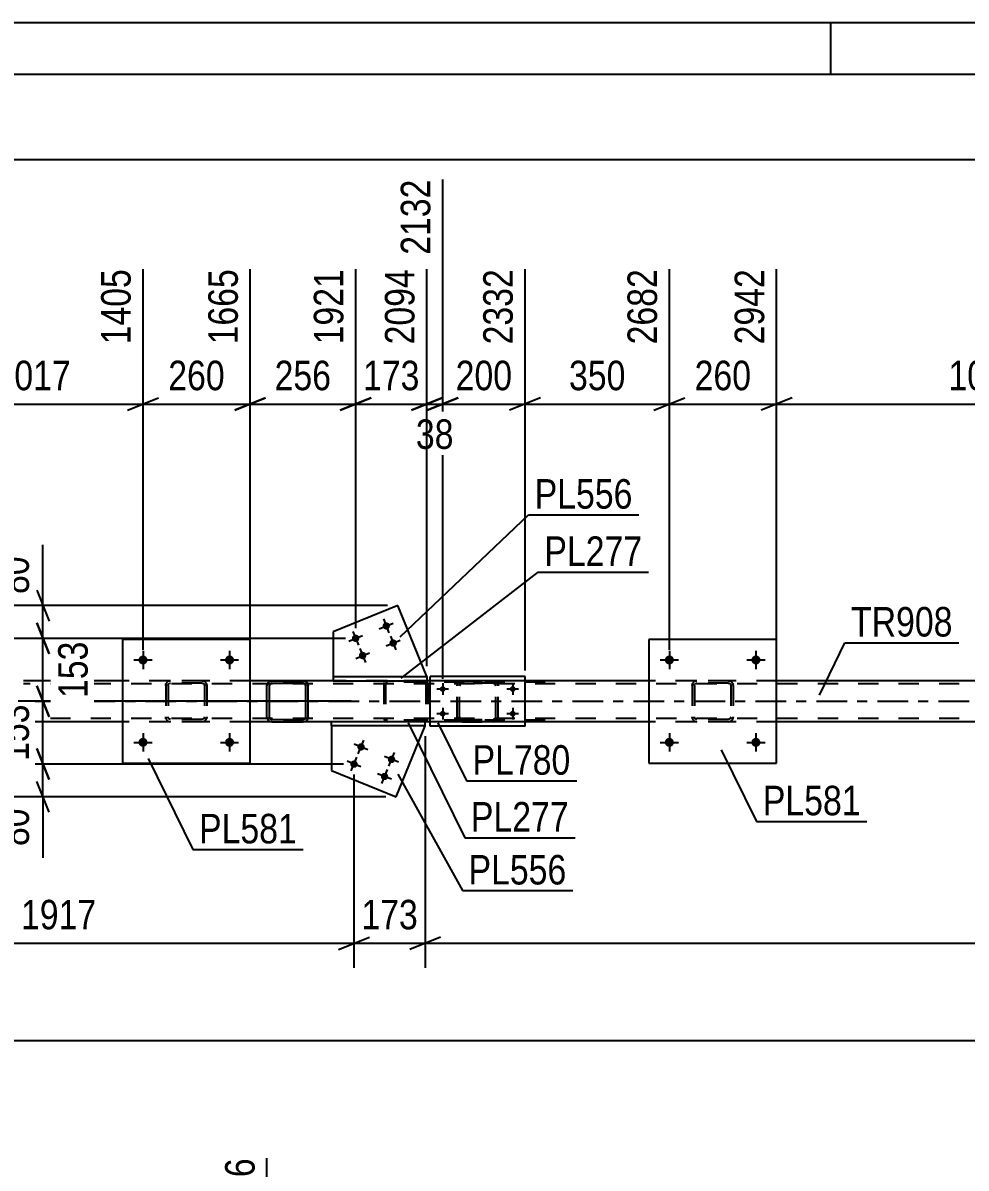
# Model space of a CAD drawing. Header units: millimetres. Extents: x -97 to 744, y -428 to 166.
# Drawn here: x 35.6 to 127.1, y 54.5 to 165.7 of the extents above; entities that cross this region are included whole.
import ezdxf

# ---------------------------------------------------------------- set-up
doc = ezdxf.new("R2010")
doc.units = ezdxf.units.MM
doc.linetypes.add('DXK_LINE_DOT2', pattern=[3.9198, 1.9599, -1.9599])
doc.linetypes.add('DXK_LINE_DOT3', pattern=[5.9187, 2.979, -0.9799, 0.9799, -0.9799])
doc.styles.add('Arial Narrow', font='ARIALN.TTF', dxfattribs={"height": 0.2})

# ---------------------------------------------------------------- blocks, each defined once
blk = doc.blocks.new('Unknown-814185529-1133')
at = {"color": 5, "linetype": 'Continuous'}
for p, q in [((744.03, 165.67), (-96.97, 165.67)), ((114.03, 160.67), (114.03, 165.67)), ((739.03, 160.67), (-91.97, 160.67))]:
    blk.add_line(p, q, dxfattribs=at)
blk = doc.blocks.new('Part-814185529-2708 - 2686')
at = {"color": 2, "linetype": 'Continuous'}
for p, q in [((108.75, 105.79), (96.35, 105.79)), ((96.35, 105.79), (96.35, 93.79)), ((108.75, 93.79), (108.75, 105.79)), ((96.35, 93.79), (108.75, 93.79))]:
    blk.add_line(p, q, dxfattribs=at)
blk = doc.blocks.new('Part-814185529-2709 - 2686')
at = {"color": 7, "linetype": 'DXK_LINE_DOT2'}
for p, q in [((49.47, 101.31), (49.5, 101.5)), ((49.5, 101.5), (49.47, 101.31)), ((49.47, 101.31), (49.47, 98.27)), ((49.71, 101.31), (49.72, 101.41)), ((49.71, 101.31), (49.71, 98.27)), ((49.72, 101.41), (49.78, 101.48)), ((49.76, 101.76), (49.95, 101.79)), ((49.95, 101.79), (49.76, 101.76)), ((49.78, 101.48), (49.85, 101.54)), ((49.85, 101.54), (49.95, 101.55)), ((52.99, 101.79), (49.95, 101.79)), ((52.99, 101.55), (49.95, 101.55)), ((52.99, 101.79), (53.17, 101.76)), ((53.17, 101.76), (52.99, 101.79)), ((52.99, 101.55), (53.08, 101.54)), ((53.08, 101.54), (53.16, 101.48)), ((53.16, 101.48), (53.21, 101.41)), ((53.21, 101.41), (53.23, 101.31)), ((53.23, 101.31), (53.23, 98.27)), ((53.43, 101.5), (53.47, 101.31)), ((53.47, 101.31), (53.43, 101.5)), ((53.47, 101.31), (53.47, 98.27)), ((49.5, 98.09), (49.47, 98.27)), ((49.47, 98.27), (49.5, 98.09)), ((49.72, 98.18), (49.71, 98.27)), ((49.78, 98.1), (49.72, 98.18)), ((49.85, 98.05), (49.78, 98.1)), ((49.95, 98.03), (49.85, 98.05)), ((52.99, 98.03), (49.95, 98.03)), ((53.08, 98.05), (52.99, 98.03)), ((53.16, 98.1), (53.08, 98.05)), ((53.21, 98.18), (53.16, 98.1)), ((53.23, 98.27), (53.21, 98.18)), ((53.47, 98.27), (53.43, 98.09)), ((53.43, 98.09), (53.47, 98.27)), ((49.95, 97.79), (49.76, 97.83)), ((49.76, 97.83), (49.95, 97.79)), ((52.99, 97.79), (49.95, 97.79)), ((53.17, 97.83), (52.99, 97.79)), ((52.99, 97.79), (53.17, 97.83))]:
    blk.add_line(p, q, dxfattribs=at)
at = {"color": 7, "linetype": 'DXK_LINE_DOT3'}
blk.add_line((51.47, 99.79), (51.47, 99.79), dxfattribs=at)
at = {"color": 7, "linetype": 'DXK_LINE_DOT2'}
for centre, start, end in [((49.95, 101.31), 112.5, 157.5), ((49.95, 101.31), 112.5, 157.5), ((52.99, 101.31), 22.5, 67.5), ((52.99, 101.31), 22.5, 67.5), ((49.95, 98.27), 202.5, 247.5), ((49.95, 98.27), 202.5, 247.5), ((52.99, 98.27), 292.5, 337.5), ((52.99, 98.27), 292.5, 337.5)]:
    blk.add_arc(centre, 0.48, start, end, dxfattribs=at)
blk = doc.blocks.new('Part-814185529-2714 - 2686')
at = {"color": 2, "linetype": 'Continuous'}
for p, q in [((57.67, 105.79), (45.27, 105.79)), ((45.27, 105.79), (45.27, 93.79)), ((57.67, 93.79), (57.67, 105.79)), ((45.27, 93.79), (57.67, 93.79))]:
    blk.add_line(p, q, dxfattribs=at)
blk = doc.blocks.new('Bolt-814185529-2780 - 2686')
at = {"linetype": 'Continuous'}
for points in [[(98.79, 103.8, -1), (97.91, 103.8, -1)], [(107.19, 103.8, -1), (106.31, 103.8, -1)]]:
    blk.add_hatch(color=1, dxfattribs=at).paths.add_polyline_path(points)
at = {"color": 1, "linetype": 'Continuous'}
for p, q in [((98.35, 104.68), (98.35, 102.92)), ((106.75, 104.68), (106.75, 102.92)), ((97.47, 103.8), (99.23, 103.8)), ((105.87, 103.8), (107.63, 103.8))]:
    blk.add_line(p, q, dxfattribs=at)
blk = doc.blocks.new('Bolt-814185529-2781 - 2686')
at = {"linetype": 'Continuous'}
for points in [[(47.71, 95.8, -1), (46.83, 95.8, -1)], [(56.11, 95.8, -1), (55.23, 95.8, -1)]]:
    blk.add_hatch(color=1, dxfattribs=at).paths.add_polyline_path(points)
at = {"color": 1, "linetype": 'Continuous'}
for p, q in [((46.39, 95.8), (48.15, 95.8)), ((47.27, 96.68), (47.27, 94.92)), ((54.79, 95.8), (56.55, 95.8)), ((55.67, 96.68), (55.67, 94.92))]:
    blk.add_line(p, q, dxfattribs=at)
blk = doc.blocks.new('Bolt-814185529-2782 - 2686')
at = {"linetype": 'Continuous'}
for points in [[(47.71, 103.8, -1), (46.83, 103.8, -1)], [(56.11, 103.8, -1), (55.23, 103.8, -1)]]:
    blk.add_hatch(color=1, dxfattribs=at).paths.add_polyline_path(points)
at = {"color": 1, "linetype": 'Continuous'}
for p, q in [((47.27, 104.68), (47.27, 102.92)), ((55.67, 104.68), (55.67, 102.92)), ((46.39, 103.8), (48.15, 103.8)), ((54.79, 103.8), (56.55, 103.8))]:
    blk.add_line(p, q, dxfattribs=at)
blk = doc.blocks.new('Part-814185529-2735 - 2686')
at = {"color": 7, "linetype": 'DXK_LINE_DOT2'}
for p, q in [((100.55, 101.31), (100.58, 101.5)), ((100.58, 101.5), (100.55, 101.31)), ((100.55, 101.31), (100.55, 98.27)), ((100.79, 101.31), (100.8, 101.41)), ((100.79, 101.31), (100.79, 98.27)), ((100.8, 101.41), (100.86, 101.48)), ((100.84, 101.76), (101.03, 101.79)), ((101.03, 101.79), (100.84, 101.76)), ((100.86, 101.48), (100.93, 101.54)), ((100.93, 101.54), (101.03, 101.55)), ((104.07, 101.79), (101.03, 101.79)), ((104.07, 101.55), (101.03, 101.55)), ((104.07, 101.79), (104.25, 101.76)), ((104.25, 101.76), (104.07, 101.79)), ((104.07, 101.55), (104.16, 101.54)), ((104.16, 101.54), (104.24, 101.48)), ((104.24, 101.48), (104.29, 101.41)), ((104.29, 101.41), (104.31, 101.31)), ((104.31, 101.31), (104.31, 98.27)), ((104.51, 101.5), (104.55, 101.31)), ((104.55, 101.31), (104.51, 101.5)), ((104.55, 101.31), (104.55, 98.27)), ((100.58, 98.09), (100.55, 98.27)), ((100.55, 98.27), (100.58, 98.09)), ((100.8, 98.18), (100.79, 98.27)), ((100.86, 98.1), (100.8, 98.18)), ((100.93, 98.05), (100.86, 98.1)), ((101.03, 98.03), (100.93, 98.05)), ((104.07, 98.03), (101.03, 98.03)), ((104.16, 98.05), (104.07, 98.03)), ((104.24, 98.1), (104.16, 98.05)), ((104.29, 98.18), (104.24, 98.1)), ((104.31, 98.27), (104.29, 98.18)), ((104.55, 98.27), (104.51, 98.09)), ((104.51, 98.09), (104.55, 98.27)), ((101.03, 97.79), (100.84, 97.83)), ((100.84, 97.83), (101.03, 97.79)), ((104.07, 97.79), (101.03, 97.79)), ((104.25, 97.83), (104.07, 97.79)), ((104.07, 97.79), (104.25, 97.83))]:
    blk.add_line(p, q, dxfattribs=at)
at = {"color": 7, "linetype": 'DXK_LINE_DOT3'}
blk.add_line((102.55, 99.79), (102.55, 99.79), dxfattribs=at)
at = {"color": 7, "linetype": 'DXK_LINE_DOT2'}
for centre, start, end in [((101.03, 101.31), 112.5, 157.5), ((101.03, 101.31), 112.5, 157.5), ((104.07, 101.31), 22.5, 67.5), ((104.07, 101.31), 22.5, 67.5), ((101.03, 98.27), 202.5, 247.5), ((101.03, 98.27), 202.5, 247.5), ((104.07, 98.27), 292.5, 337.5), ((104.07, 98.27), 292.5, 337.5)]:
    blk.add_arc(centre, 0.48, start, end, dxfattribs=at)
blk = doc.blocks.new('Bolt-814185529-2741 - 2686')
at = {"linetype": 'Continuous'}
for points in [[(98.79, 95.8, -1), (97.91, 95.8, -1)], [(107.19, 95.8, -1), (106.31, 95.8, -1)]]:
    blk.add_hatch(color=1, dxfattribs=at).paths.add_polyline_path(points)
at = {"color": 1, "linetype": 'Continuous'}
for p, q in [((97.47, 95.8), (99.23, 95.8)), ((98.35, 96.68), (98.35, 94.92)), ((105.87, 95.8), (107.63, 95.8)), ((106.75, 96.68), (106.75, 94.92))]:
    blk.add_line(p, q, dxfattribs=at)
blk = doc.blocks.new('Part-814185529-2809 - 2686')
at = {"color": 2, "linetype": 'Continuous'}
for p, q in [((45.27, 101.79), (35.67, 101.79)), ((65.71, 101.79), (57.67, 101.79)), ((75.15, 101.79), (74.81, 101.79)), ((96.35, 101.79), (84.35, 101.79)), ((147.43, 101.79), (108.75, 101.79)), ((45.27, 97.79), (35.67, 97.79)), ((59.72, 97.79), (57.67, 97.79)), ((65.55, 97.79), (62.87, 97.79)), ((75.15, 97.79), (74.65, 97.79)), ((96.35, 97.79), (84.35, 97.79)), ((147.43, 97.79), (108.75, 97.79))]:
    blk.add_line(p, q, dxfattribs=at)
at = {"color": 7, "linetype": 'DXK_LINE_DOT2'}
for p, q in [((639.97, 101.47), (35.67, 101.47)), ((57.67, 101.79), (45.27, 101.79)), ((74.81, 101.79), (65.71, 101.79)), ((84.35, 101.79), (75.15, 101.79)), ((108.75, 101.79), (96.35, 101.79)), ((639.97, 98.11), (35.67, 98.11)), ((57.67, 97.79), (45.27, 97.79)), ((62.87, 97.79), (59.72, 97.79)), ((74.65, 97.79), (65.55, 97.79)), ((84.35, 97.79), (75.15, 97.79)), ((108.75, 97.79), (96.35, 97.79))]:
    blk.add_line(p, q, dxfattribs=at)
at = {"color": 7, "linetype": 'DXK_LINE_DOT3'}
blk.add_line((35.67, 99.79), (639.97, 99.79), dxfattribs=at)
blk = doc.blocks.new('Part-814185529-2883 - 2686')
at = {"color": 7, "linetype": 'DXK_LINE_DOT2'}
for p, q in [((70.67, 101.6), (70.64, 101.47)), ((70.64, 101.47), (70.64, 98.11)), ((70.81, 101.47), (70.82, 101.54)), ((70.81, 101.47), (70.81, 98.11)), ((70.82, 101.54), (70.86, 101.59)), ((70.98, 101.79), (70.85, 101.77)), ((70.86, 101.59), (70.89, 101.61)), ((70.89, 101.61), (70.91, 101.62)), ((70.91, 101.62), (70.98, 101.63)), ((86.31, 101.79), (70.98, 101.79)), ((86.31, 101.63), (70.98, 101.63)), ((74.69, 101.77), (74.56, 101.79)), ((74.56, 101.63), (74.62, 101.62)), ((74.62, 101.62), (74.68, 101.59)), ((74.68, 101.59), (74.71, 101.54)), ((74.71, 101.54), (74.73, 101.47)), ((74.73, 101.47), (74.73, 98.11)), ((74.9, 101.47), (74.87, 101.6)), ((74.9, 101.47), (74.9, 98.11)), ((70.64, 98.11), (70.67, 97.99)), ((70.82, 98.05), (70.81, 98.11)), ((70.86, 98), (70.82, 98.05)), ((70.86, 98), (70.89, 97.98)), ((70.89, 97.98), (70.91, 97.97)), ((70.91, 97.97), (70.98, 97.95)), ((86.31, 97.95), (70.98, 97.95)), ((74.62, 97.97), (74.56, 97.95)), ((74.68, 98), (74.62, 97.97)), ((74.71, 98.05), (74.68, 98)), ((74.73, 98.11), (74.71, 98.05)), ((74.87, 97.99), (74.9, 98.11)), ((70.85, 97.82), (70.98, 97.79)), ((86.31, 97.79), (70.98, 97.79)), ((74.56, 97.79), (74.69, 97.82))]:
    blk.add_line(p, q, dxfattribs=at)
for centre, start, end in [((74.57, 101.46), 24.32, 69.2417), ((70.97, 98.13), 204.32, 249.2417), ((74.57, 98.13), 290.7583, 335.68)]:
    blk.add_arc(centre, 0.331, start, end, dxfattribs=at)
blk = doc.blocks.new('Bolt-814185529-2919 - 2686')
at = {"linetype": 'Continuous'}
for points in [[(71.2, 107.24, -1), (70.54, 106.97, -1)], [(68.24, 106.04, -1), (67.57, 105.77, -1)], [(71.88, 105.58, -1), (71.21, 105.31, -1)], [(68.92, 104.37, -1), (68.25, 104.1, -1)]]:
    blk.add_hatch(color=1, dxfattribs=at).paths.add_polyline_path(points)
at = {"color": 1, "linetype": 'Continuous'}
for p, q in [((70.2, 106.84), (71.54, 107.38)), ((70.6, 107.78), (71.14, 106.44)), ((67.24, 105.63), (68.57, 106.17)), ((67.63, 106.57), (68.18, 105.23)), ((70.88, 105.17), (72.22, 105.71)), ((71.28, 106.11), (71.82, 104.77)), ((68.31, 104.9), (68.86, 103.57)), ((67.92, 103.96), (69.25, 104.51))]:
    blk.add_line(p, q, dxfattribs=at)
blk = doc.blocks.new('Part-814185529-2934 - 2686')
at = {"color": 2, "linetype": 'Continuous'}
for p, q in [((65.71, 102.19), (65.71, 101.79)), ((65.71, 102.19), (74.81, 102.19)), ((65.71, 101.79), (74.81, 101.79)), ((74.81, 102.19), (74.81, 101.79))]:
    blk.add_line(p, q, dxfattribs=at)
blk = doc.blocks.new('Part-814185529-2949 - 2686')
at = {"color": 2, "linetype": 'Continuous'}
for p, q in [((72.01, 109.08), (65.71, 106.52)), ((74.81, 102.19), (72.01, 109.08)), ((65.71, 106.52), (65.71, 102.19))]:
    blk.add_line(p, q, dxfattribs=at)
at = {"color": 7, "linetype": 'DXK_LINE_DOT2'}
blk.add_line((65.71, 102.19), (74.81, 102.19), dxfattribs=at)
blk = doc.blocks.new('Bolt-814185529-2950 - 2686')
at = {"linetype": 'Continuous'}
for points in [[(68.09, 95.49, -1), (68.76, 95.22, -1)], [(67.41, 93.82, -1), (68.08, 93.55, -1)], [(71.05, 94.28, -1), (71.72, 94.01, -1)], [(70.38, 92.62, -1), (71.04, 92.35, -1)]]:
    blk.add_hatch(color=1, dxfattribs=at).paths.add_polyline_path(points)
at = {"color": 1, "linetype": 'Continuous'}
for p, q in [((68.15, 94.69), (68.69, 96.02)), ((69.09, 95.08), (67.76, 95.63)), ((71.12, 93.48), (71.66, 94.82)), ((68.41, 93.42), (67.08, 93.96)), ((67.47, 93.02), (68.02, 94.36)), ((72.05, 93.88), (70.72, 94.42)), ((71.38, 92.21), (70.04, 92.75)), ((70.44, 91.81), (70.98, 93.15))]:
    blk.add_line(p, q, dxfattribs=at)
blk = doc.blocks.new('Part-814185529-2965 - 2686')
at = {"color": 2, "linetype": 'Continuous'}
for p, q in [((74.65, 97.79), (65.55, 97.79)), ((65.55, 97.39), (65.55, 97.79)), ((74.65, 97.39), (65.55, 97.39)), ((74.65, 97.39), (74.65, 97.79))]:
    blk.add_line(p, q, dxfattribs=at)
blk = doc.blocks.new('Part-814185529-2980 - 2686')
at = {"color": 2, "linetype": 'Continuous'}
for p, q in [((65.55, 97.39), (65.55, 93.07)), ((71.85, 90.51), (74.65, 97.39)), ((65.55, 93.07), (71.85, 90.51))]:
    blk.add_line(p, q, dxfattribs=at)
at = {"color": 7, "linetype": 'DXK_LINE_DOT2'}
blk.add_line((74.65, 97.39), (65.55, 97.39), dxfattribs=at)
blk = doc.blocks.new('Part-814185529-2992 - 2686')
at = {"color": 7, "linetype": 'DXK_LINE_DOT2'}
for p, q in [((77.75, 101.3), (77.79, 101.49)), ((77.79, 101.49), (77.75, 101.3)), ((77.75, 98.26), (77.75, 101.3)), ((77.99, 101.3), (78.01, 101.4)), ((78.01, 101.4), (77.99, 101.3)), ((77.99, 98.26), (77.99, 101.3)), ((78.01, 101.4), (78.06, 101.47)), ((78.06, 101.47), (78.01, 101.4)), ((78.05, 101.75), (78.23, 101.78)), ((78.23, 101.78), (78.05, 101.75)), ((78.06, 101.47), (78.14, 101.53)), ((78.14, 101.53), (78.06, 101.47)), ((78.14, 101.53), (78.23, 101.54)), ((78.23, 101.54), (78.14, 101.53)), ((78.23, 101.78), (81.27, 101.78)), ((78.23, 101.78), (78.23, 101.78)), ((78.23, 101.78), (81.27, 101.78)), ((78.23, 101.54), (81.27, 101.54)), ((78.23, 101.54), (78.23, 101.54)), ((81.27, 101.54), (78.23, 101.54)), ((81.27, 101.78), (81.27, 101.78)), ((81.27, 101.78), (81.45, 101.75)), ((81.45, 101.75), (81.27, 101.78)), ((81.27, 101.54), (81.27, 101.54)), ((81.27, 101.54), (81.36, 101.53)), ((81.36, 101.53), (81.27, 101.54)), ((81.36, 101.53), (81.44, 101.47)), ((81.44, 101.47), (81.36, 101.53)), ((81.44, 101.47), (81.49, 101.4)), ((81.49, 101.4), (81.44, 101.47)), ((81.49, 101.4), (81.51, 101.3)), ((81.51, 101.3), (81.49, 101.4)), ((81.51, 98.26), (81.51, 101.3)), ((81.71, 101.49), (81.75, 101.3)), ((81.75, 101.3), (81.71, 101.49)), ((81.75, 98.26), (81.75, 101.3)), ((77.79, 98.08), (77.75, 98.26)), ((77.75, 98.26), (77.79, 98.08)), ((78.01, 98.17), (77.99, 98.26)), ((77.99, 98.26), (78.01, 98.17)), ((78.06, 98.09), (78.01, 98.17)), ((78.01, 98.17), (78.06, 98.09)), ((78.14, 98.04), (78.06, 98.09)), ((78.06, 98.09), (78.14, 98.04)), ((78.23, 98.02), (78.14, 98.04)), ((78.14, 98.04), (78.23, 98.02)), ((78.23, 98.02), (81.27, 98.02)), ((78.23, 98.02), (78.23, 98.02)), ((78.23, 98.02), (81.27, 98.02)), ((81.36, 98.04), (81.27, 98.02)), ((81.27, 98.02), (81.36, 98.04)), ((81.27, 98.02), (81.27, 98.02)), ((81.44, 98.09), (81.36, 98.04)), ((81.36, 98.04), (81.44, 98.09)), ((81.49, 98.17), (81.44, 98.09)), ((81.44, 98.09), (81.49, 98.17)), ((81.51, 98.26), (81.49, 98.17)), ((81.49, 98.17), (81.51, 98.26)), ((81.75, 98.26), (81.71, 98.08)), ((81.71, 98.08), (81.75, 98.26)), ((78.23, 97.78), (78.05, 97.82)), ((78.05, 97.82), (78.23, 97.78)), ((78.23, 97.78), (81.27, 97.78)), ((78.23, 97.78), (78.23, 97.78)), ((78.23, 97.78), (81.27, 97.78)), ((81.45, 97.82), (81.27, 97.78)), ((81.27, 97.78), (81.45, 97.82)), ((81.27, 97.78), (81.27, 97.78))]:
    blk.add_line(p, q, dxfattribs=at)
at = {"color": 7, "linetype": 'DXK_LINE_DOT3'}
blk.add_line((79.75, 99.78), (79.75, 99.78), dxfattribs=at)
at = {"color": 7, "linetype": 'DXK_LINE_DOT2'}
for centre, start, end in [((78.23, 101.3), 112.5, 157.5), ((78.23, 101.3), 112.5, 157.5), ((81.27, 101.3), 22.5, 67.5), ((81.27, 101.3), 22.5, 67.5), ((78.23, 98.26), 202.5, 247.5), ((78.23, 98.26), 202.5, 247.5), ((81.27, 98.26), 292.5, 337.5), ((81.27, 98.26), 292.5, 337.5)]:
    blk.add_arc(centre, 0.48, start, end, dxfattribs=at)
blk = doc.blocks.new('Part-814185529-2997 - 2686')
at = {"color": 2, "linetype": 'Continuous'}
for p, q in [((84.35, 102.18), (75.15, 102.18)), ((75.15, 97.38), (75.15, 102.18)), ((84.35, 97.38), (84.35, 102.18)), ((84.35, 97.38), (75.15, 97.38))]:
    blk.add_line(p, q, dxfattribs=at)
blk = doc.blocks.new('Part-814185529-2998 - 2686')
at = {"color": 2, "linetype": 'Continuous'}
for p, q in [((59.33, 101.49), (59.3, 101.3)), ((59.3, 98.26), (59.3, 101.3)), ((59.54, 101.3), (59.55, 101.4)), ((59.54, 98.26), (59.54, 101.3)), ((59.55, 101.4), (59.61, 101.47)), ((59.78, 101.78), (59.59, 101.75)), ((59.61, 101.47), (59.68, 101.53)), ((59.68, 101.53), (59.78, 101.54)), ((59.78, 101.78), (62.82, 101.78)), ((59.78, 101.78), (59.78, 101.78)), ((59.78, 101.54), (62.82, 101.54)), ((59.78, 101.54), (59.78, 101.54)), ((62.82, 101.78), (62.82, 101.78)), ((63, 101.75), (62.82, 101.78)), ((62.82, 101.54), (62.82, 101.54)), ((62.82, 101.54), (62.91, 101.53)), ((62.91, 101.53), (62.99, 101.47)), ((62.99, 101.47), (63.04, 101.4)), ((63.04, 101.4), (63.06, 101.3)), ((63.06, 98.26), (63.06, 101.3)), ((63.3, 101.3), (63.26, 101.49)), ((63.3, 98.26), (63.3, 101.3)), ((59.3, 98.26), (59.33, 98.08)), ((59.55, 98.17), (59.54, 98.26)), ((59.61, 98.09), (59.55, 98.17)), ((59.68, 98.04), (59.61, 98.09)), ((59.78, 98.02), (59.68, 98.04)), ((59.78, 98.02), (62.82, 98.02)), ((59.78, 98.02), (59.78, 98.02)), ((62.91, 98.04), (62.82, 98.02)), ((62.82, 98.02), (62.82, 98.02)), ((62.99, 98.09), (62.91, 98.04)), ((63.04, 98.17), (62.99, 98.09)), ((63.06, 98.26), (63.04, 98.17)), ((63.26, 98.08), (63.3, 98.26)), ((59.59, 97.82), (59.78, 97.78)), ((59.78, 97.78), (62.82, 97.78)), ((59.78, 97.78), (59.78, 97.78)), ((62.82, 97.78), (63, 97.82)), ((62.82, 97.78), (62.82, 97.78))]:
    blk.add_line(p, q, dxfattribs=at)
at = {"color": 7, "linetype": 'DXK_LINE_DOT2'}
for p, q in [((59.3, 101.3), (59.33, 101.49)), ((59.55, 101.4), (59.54, 101.3)), ((59.61, 101.47), (59.55, 101.4)), ((59.59, 101.75), (59.78, 101.78)), ((59.68, 101.53), (59.61, 101.47)), ((59.78, 101.54), (59.68, 101.53)), ((59.78, 101.78), (62.82, 101.78)), ((62.82, 101.54), (59.78, 101.54)), ((62.82, 101.78), (63, 101.75)), ((62.91, 101.53), (62.82, 101.54)), ((62.99, 101.47), (62.91, 101.53)), ((63.04, 101.4), (62.99, 101.47)), ((63.06, 101.3), (63.04, 101.4)), ((63.26, 101.49), (63.3, 101.3)), ((59.33, 98.08), (59.3, 98.26)), ((59.54, 98.26), (59.55, 98.17)), ((59.55, 98.17), (59.61, 98.09)), ((59.61, 98.09), (59.68, 98.04)), ((59.68, 98.04), (59.78, 98.02)), ((59.78, 98.02), (62.82, 98.02)), ((62.82, 98.02), (62.91, 98.04)), ((62.91, 98.04), (62.99, 98.09)), ((62.99, 98.09), (63.04, 98.17)), ((63.04, 98.17), (63.06, 98.26)), ((63.3, 98.26), (63.26, 98.08)), ((59.78, 97.78), (59.59, 97.82)), ((59.78, 97.78), (62.82, 97.78)), ((63, 97.82), (62.82, 97.78))]:
    blk.add_line(p, q, dxfattribs=at)
at = {"color": 2, "linetype": 'Continuous'}
for centre, start, end in [((59.78, 101.3), 112.5, 157.5), ((62.82, 101.3), 22.5, 67.5), ((59.78, 98.26), 202.5, 247.5), ((62.82, 98.26), 292.5, 337.5)]:
    blk.add_arc(centre, 0.48, start, end, dxfattribs=at)
at = {"color": 7, "linetype": 'DXK_LINE_DOT2'}
for centre, start, end in [((59.78, 101.3), 112.5, 157.5), ((62.82, 101.3), 22.5, 67.5), ((59.78, 98.26), 202.5, 247.5), ((62.82, 98.26), 292.5, 337.5)]:
    blk.add_arc(centre, 0.48, start, end, dxfattribs=at)
blk = doc.blocks.new('Bolt-814185529-3005 - 2686')
at = {"linetype": 'Continuous'}
for points in [[(76.35, 100.7, -1), (76.35, 101.26, -1)], [(83.15, 100.7, -1), (83.15, 101.26, -1)], [(76.35, 98.3, -1), (76.35, 98.86, -1)], [(83.15, 98.3, -1), (83.15, 98.86, -1)]]:
    blk.add_hatch(color=1, dxfattribs=at).paths.add_polyline_path(points)
at = {"color": 1, "linetype": 'Continuous'}
for p, q in [((76.35, 101.54), (76.35, 100.42)), ((83.15, 101.54), (83.15, 100.42)), ((76.91, 100.98), (75.79, 100.98)), ((83.71, 100.98), (82.59, 100.98)), ((76.35, 99.14), (76.35, 98.02)), ((83.15, 99.14), (83.15, 98.02)), ((76.91, 98.58), (75.79, 98.58)), ((83.71, 98.58), (82.59, 98.58))]:
    blk.add_line(p, q, dxfattribs=at)
blk = doc.blocks.new('StraightDimension-814185529-11437 - 2686')
at = {"color": 7, "linetype": 'Continuous'}
for p, q in [((47.27, 104.8), (47.27, 141.76)), ((57.67, 102.79), (57.67, 141.76)), ((45.77, 128.05), (48.77, 129.25)), ((59.17, 129.25), (56.17, 128.05)), ((47.27, 128.65), (57.67, 128.65))]:
    blk.add_line(p, q, dxfattribs=at)
at = {"color": 0}
blk.add_wipeout([(55.81, 129.4), (55.81, 133.6), (49.12, 133.6), (49.12, 129.4)], dxfattribs=at)
at = {"color": 3, "style": 'Arial Narrow'}
blk.add_text('260', height=2.863, dxfattribs=at).set_placement((49.72, 130))
at = {"color": 0, "linetype": 'Continuous'}
blk.add_wipeout([(57.07, 142.36), (52.87, 142.36), (52.87, 133.85), (57.07, 133.85)], dxfattribs=at)
at = {"color": 3, "linetype": 'Continuous', "style": 'Arial Narrow'}
blk.add_text('1665', height=2.863, rotation=90.0002, dxfattribs=at).set_placement((56.47, 134.45))
blk = doc.blocks.new('StraightDimension-814185529-11438 - 2686')
at = {"color": 7, "linetype": 'Continuous'}
for p, q in [((47.27, 104.8), (47.27, 141.76)), ((25.97, 102.79), (25.97, 139.93)), ((27.47, 129.25), (24.47, 128.05)), ((45.77, 128.05), (48.77, 129.25)), ((25.97, 128.65), (47.27, 128.65))]:
    blk.add_line(p, q, dxfattribs=at)
at = {"color": 0, "linetype": 'Continuous'}
blk.add_wipeout([(46.67, 142.36), (42.47, 142.36), (42.47, 133.85), (46.67, 133.85)], dxfattribs=at)
at = {"color": 0}
blk.add_wipeout([(40.87, 129.4), (40.87, 133.6), (32.36, 133.6), (32.36, 129.4)], dxfattribs=at)
at = {"color": 3, "linetype": 'Continuous', "style": 'Arial Narrow'}
blk.add_text('1405', height=2.863, rotation=90.0002, dxfattribs=at).set_placement((46.07, 134.45))
at = {"color": 3, "style": 'Arial Narrow'}
blk.add_text('1017', height=2.863, dxfattribs=at).set_placement((32.96, 130))
blk = doc.blocks.new('StraightDimension-814185529-11431 - 2686')
at = {"color": 7, "linetype": 'Continuous'}
for p, q in [((98.35, 104.8), (98.35, 141.76)), ((108.75, 102.79), (108.75, 141.76)), ((96.85, 128.05), (99.85, 129.25)), ((110.25, 129.25), (107.25, 128.05)), ((98.35, 128.65), (108.75, 128.65))]:
    blk.add_line(p, q, dxfattribs=at)
at = {"color": 0}
blk.add_wipeout([(106.89, 129.4), (106.89, 133.6), (100.2, 133.6), (100.2, 129.4)], dxfattribs=at)
at = {"color": 3, "style": 'Arial Narrow'}
blk.add_text('260', height=2.863, dxfattribs=at).set_placement((100.8, 130))
at = {"color": 0, "linetype": 'Continuous'}
blk.add_wipeout([(108.15, 142.36), (103.95, 142.36), (103.95, 133.85), (108.15, 133.85)], dxfattribs=at)
at = {"color": 3, "linetype": 'Continuous', "style": 'Arial Narrow'}
blk.add_text('2942', height=2.863, rotation=90.0002, dxfattribs=at).set_placement((107.55, 134.45))
blk = doc.blocks.new('StraightDimension-814185529-3052 - 2686')
at = {"color": 7, "linetype": 'Continuous'}
blk.add_line((10.44, 66.83), (639.97, 66.83), dxfattribs=at)
blk = doc.blocks.new('StraightDimension-814185529-3168 - 2686')
at = {"color": 7, "linetype": 'Continuous'}
blk.add_line((9.8, 152.4), (640.61, 152.4), dxfattribs=at)
blk = doc.blocks.new('StraightDimension-814185529-3179 - 2686')
at = {"color": 7, "linetype": 'Continuous'}
for p, q in [((10.44, 96.79), (10.44, 73.89)), ((67.74, 92.69), (67.74, 73.89)), ((11.94, 76.89), (8.94, 75.69)), ((66.24, 75.69), (69.24, 76.89)), ((10.44, 76.29), (67.74, 76.29))]:
    blk.add_line(p, q, dxfattribs=at)
at = {"color": 0}
blk.add_wipeout([(43.35, 77.04), (43.35, 81.24), (34.83, 81.24), (34.83, 77.04)], dxfattribs=at)
at = {"color": 3, "style": 'Arial Narrow'}
blk.add_text('1917', height=2.863, dxfattribs=at).set_placement((35.43, 77.64))
blk = doc.blocks.new('StraightDimension-814185529-3185 - 2686')
at = {"color": 7, "linetype": 'Continuous'}
for p, q in [((74.65, 96.39), (74.65, 73.89)), ((67.74, 92.69), (67.74, 73.89)), ((66.24, 75.69), (69.24, 76.89)), ((76.15, 76.89), (73.15, 75.69)), ((67.74, 76.29), (74.65, 76.29))]:
    blk.add_line(p, q, dxfattribs=at)
at = {"color": 0}
blk.add_wipeout([(74.54, 77.04), (74.54, 81.24), (67.86, 81.24), (67.86, 77.04)], dxfattribs=at)
at = {"color": 3, "style": 'Arial Narrow'}
blk.add_text('173', height=2.863, dxfattribs=at).set_placement((68.46, 77.64))
blk = doc.blocks.new('StraightDimension-814185529-3191 - 2686')
at = {"color": 7, "linetype": 'Continuous'}
for p, q in [((74.65, 96.39), (74.65, 73.89)), ((76.15, 76.89), (73.15, 75.69)), ((74.65, 76.29), (639.97, 76.29))]:
    blk.add_line(p, q, dxfattribs=at)
blk = doc.blocks.new('StraightDimension-814185529-3196 - 2686')
at = {"color": 7, "linetype": 'Continuous'}
for p, q in [((36.95, 95.19), (38.15, 92.19)), ((66.74, 93.69), (34.7, 93.69)), ((37.55, 90.51), (37.55, 93.69)), ((38.15, 89.01), (36.95, 92.01)), ((70.85, 90.51), (34.7, 90.51)), ((37.55, 90.51), (37.55, 84.6)), ((37.55, 90.51), (37.55, 84.6))]:
    blk.add_line(p, q, dxfattribs=at)
at = {"color": 0}
blk.add_wipeout([(36.8, 89.98), (32.6, 89.98), (32.6, 85.13), (36.8, 85.13)], dxfattribs=at)
at = {"color": 3, "style": 'Arial Narrow'}
blk.add_text('80', height=2.863, rotation=90.0002, dxfattribs=at).set_placement((36.2, 85.73))
blk = doc.blocks.new('StraightDimension-814185529-3207 - 2686')
at = {"color": 7, "linetype": 'Continuous'}
for p, q in [((36.95, 101.29), (38.15, 98.29)), ((67.46, 99.79), (34.7, 99.79)), ((37.55, 93.69), (37.55, 99.79)), ((38.15, 92.19), (36.95, 95.19)), ((66.74, 93.69), (34.7, 93.69))]:
    blk.add_line(p, q, dxfattribs=at)
at = {"color": 0}
blk.add_wipeout([(36.8, 100.08), (32.6, 100.08), (32.6, 93.4), (36.8, 93.4)], dxfattribs=at)
at = {"color": 3, "style": 'Arial Narrow'}
blk.add_text('153', height=2.863, rotation=90.0002, dxfattribs=at).set_placement((36.2, 94))
blk = doc.blocks.new('StraightDimension-814185529-3220 - 2686')
at = {"color": 7, "linetype": 'Continuous'}
for p, q in [((36.95, 107.4), (38.15, 104.4)), ((66.91, 105.9), (35.15, 105.9)), ((37.55, 99.79), (37.55, 105.9)), ((38.15, 98.29), (36.95, 101.29)), ((67.46, 99.79), (35.15, 99.79))]:
    blk.add_line(p, q, dxfattribs=at)
at = {"color": 0}
blk.add_wipeout([(42.5, 106.19), (38.3, 106.19), (38.3, 99.51), (42.5, 99.51)], dxfattribs=at)
at = {"color": 3, "style": 'Arial Narrow'}
blk.add_text('153', height=2.863, rotation=90.0002, dxfattribs=at).set_placement((41.9, 100.11))
blk = doc.blocks.new('StraightDimension-814185529-3233 - 2686')
at = {"color": 7, "linetype": 'Continuous'}
for p, q in [((37.55, 109.08), (37.55, 114.99)), ((37.55, 109.08), (37.55, 114.99)), ((36.95, 110.58), (38.15, 107.58)), ((71.01, 109.08), (34.7, 109.08)), ((37.55, 105.9), (37.55, 109.08)), ((38.15, 104.4), (36.95, 107.4)), ((66.91, 105.9), (34.7, 105.9))]:
    blk.add_line(p, q, dxfattribs=at)
at = {"color": 0}
blk.add_wipeout([(36.8, 114.47), (32.6, 114.47), (32.6, 109.61), (36.8, 109.61)], dxfattribs=at)
at = {"color": 3, "style": 'Arial Narrow'}
blk.add_text('80', height=2.863, rotation=90.0002, dxfattribs=at).set_placement((36.2, 110.21))
blk = doc.blocks.new('StraightDimension-814185529-11430 - 2686')
at = {"color": 7, "linetype": 'Continuous'}
for p, q in [((108.75, 102.79), (108.75, 141.76)), ((149.43, 104.8), (149.43, 137.26)), ((110.25, 129.25), (107.25, 128.05)), ((147.93, 128.05), (150.93, 129.25)), ((108.75, 128.65), (149.43, 128.65))]:
    blk.add_line(p, q, dxfattribs=at)
at = {"color": 0}
blk.add_wipeout([(133.34, 129.4), (133.34, 133.6), (124.83, 133.6), (124.83, 129.4)], dxfattribs=at)
at = {"color": 3, "style": 'Arial Narrow'}
blk.add_text('1017', height=2.863, dxfattribs=at).set_placement((125.43, 130))
at = {"color": 0, "linetype": 'Continuous'}
blk.add_wipeout([(148.83, 137.86), (144.63, 137.86), (144.63, 129.35), (148.83, 129.35)], dxfattribs=at)
at = {"color": 3, "linetype": 'Continuous', "style": 'Arial Narrow'}
blk.add_text('3959', height=2.863, rotation=90.0002, dxfattribs=at).set_placement((148.23, 129.95))
blk = doc.blocks.new('StraightDimension-814185529-11432 - 2686')
at = {"color": 7, "linetype": 'Continuous'}
for p, q in [((84.35, 102.79), (84.35, 141.76)), ((98.35, 104.8), (98.35, 141.76)), ((85.85, 129.25), (82.85, 128.05)), ((96.85, 128.05), (99.85, 129.25)), ((84.35, 128.65), (98.35, 128.65))]:
    blk.add_line(p, q, dxfattribs=at)
at = {"color": 0}
blk.add_wipeout([(94.69, 129.4), (94.69, 133.6), (88.01, 133.6), (88.01, 129.4)], dxfattribs=at)
at = {"color": 3, "style": 'Arial Narrow'}
blk.add_text('350', height=2.863, dxfattribs=at).set_placement((88.61, 130))
at = {"color": 0, "linetype": 'Continuous'}
blk.add_wipeout([(97.75, 142.36), (93.55, 142.36), (93.55, 133.85), (97.75, 133.85)], dxfattribs=at)
at = {"color": 3, "linetype": 'Continuous', "style": 'Arial Narrow'}
blk.add_text('2682', height=2.863, rotation=90.0002, dxfattribs=at).set_placement((97.15, 134.45))
blk = doc.blocks.new('StraightDimension-814185529-11433 - 2686')
at = {"color": 7, "linetype": 'Continuous'}
for p, q in [((76.35, 101.98), (76.35, 150.46)), ((84.35, 102.79), (84.35, 141.76)), ((74.85, 128.05), (77.85, 129.25)), ((85.85, 129.25), (82.85, 128.05)), ((76.35, 128.65), (84.35, 128.65))]:
    blk.add_line(p, q, dxfattribs=at)
at = {"color": 0}
blk.add_wipeout([(83.69, 129.4), (83.69, 133.6), (77.01, 133.6), (77.01, 129.4)], dxfattribs=at)
at = {"color": 3, "style": 'Arial Narrow'}
blk.add_text('200', height=2.863, dxfattribs=at).set_placement((77.61, 130))
at = {"color": 0, "linetype": 'Continuous'}
blk.add_wipeout([(83.75, 142.36), (79.55, 142.36), (79.55, 133.85), (83.75, 133.85)], dxfattribs=at)
at = {"color": 3, "linetype": 'Continuous', "style": 'Arial Narrow'}
blk.add_text('2332', height=2.863, rotation=90.0002, dxfattribs=at).set_placement((83.15, 134.45))
blk = doc.blocks.new('StraightDimension-814185529-11434 - 2686')
at = {"color": 7, "linetype": 'Continuous'}
for p, q in [((76.35, 101.98), (76.35, 150.46)), ((74.81, 103.19), (74.81, 141.76)), ((73.31, 128.05), (76.31, 129.25)), ((77.85, 129.25), (74.85, 128.05)), ((74.81, 128.65), (76.35, 128.65))]:
    blk.add_line(p, q, dxfattribs=at)
at = {"color": 0, "linetype": 'Continuous'}
blk.add_wipeout([(75.75, 151.06), (71.55, 151.06), (71.55, 142.55), (75.75, 142.55)], dxfattribs=at)
at = {"color": 3, "linetype": 'Continuous', "style": 'Arial Narrow'}
blk.add_text('2132', height=2.863, rotation=90.0002, dxfattribs=at).set_placement((75.15, 143.15))
at = {"color": 0}
blk.add_wipeout([(78.01, 123.7), (78.01, 127.9), (73.15, 127.9), (73.15, 123.7)], dxfattribs=at)
at = {"color": 3, "style": 'Arial Narrow'}
blk.add_text('38', height=2.863, dxfattribs=at).set_placement((73.75, 124.3))
blk = doc.blocks.new('StraightDimension-814185529-11435 - 2686')
at = {"color": 7, "linetype": 'Continuous'}
for p, q in [((67.91, 106.9), (67.91, 141.76)), ((74.81, 103.19), (74.81, 141.76)), ((66.41, 128.05), (69.41, 129.25)), ((76.31, 129.25), (73.31, 128.05)), ((67.91, 128.65), (74.81, 128.65))]:
    blk.add_line(p, q, dxfattribs=at)
at = {"color": 0}
blk.add_wipeout([(74.7, 129.4), (74.7, 133.6), (68.02, 133.6), (68.02, 129.4)], dxfattribs=at)
at = {"color": 3, "style": 'Arial Narrow'}
blk.add_text('173', height=2.863, dxfattribs=at).set_placement((68.62, 130))
at = {"color": 0, "linetype": 'Continuous'}
blk.add_wipeout([(74.21, 142.36), (70.01, 142.36), (70.01, 133.85), (74.21, 133.85)], dxfattribs=at)
at = {"color": 3, "linetype": 'Continuous', "style": 'Arial Narrow'}
blk.add_text('2094', height=2.863, rotation=90.0002, dxfattribs=at).set_placement((73.61, 134.45))
blk = doc.blocks.new('StraightDimension-814185529-11436 - 2686')
at = {"color": 7, "linetype": 'Continuous'}
for p, q in [((57.67, 102.79), (57.67, 141.76)), ((67.91, 106.9), (67.91, 141.76)), ((56.17, 128.05), (59.17, 129.25)), ((69.41, 129.25), (66.41, 128.05)), ((57.67, 128.65), (67.91, 128.65))]:
    blk.add_line(p, q, dxfattribs=at)
at = {"color": 0}
blk.add_wipeout([(66.13, 129.4), (66.13, 133.6), (59.44, 133.6), (59.44, 129.4)], dxfattribs=at)
at = {"color": 3, "style": 'Arial Narrow'}
blk.add_text('256', height=2.863, dxfattribs=at).set_placement((60.04, 130))
at = {"color": 0, "linetype": 'Continuous'}
blk.add_wipeout([(67.31, 142.36), (63.11, 142.36), (63.11, 133.85), (67.31, 133.85)], dxfattribs=at)
at = {"color": 3, "linetype": 'Continuous', "style": 'Arial Narrow'}
blk.add_text('1921', height=2.863, rotation=90.0002, dxfattribs=at).set_placement((66.71, 134.45))
blk = doc.blocks.new('StraightDimension-814185529-12310 - 3717')
at = {"color": 7, "linetype": 'Continuous'}
for p, q in [((59.3, 10.83), (59.3, 55.41)), ((100.55, 10.84), (100.55, 50.91)), ((60.8, 42.9), (57.8, 41.7)), ((59.3, 42.3), (100.55, 42.3)), ((99.05, 41.7), (102.05, 42.9))]:
    blk.add_line(p, q, dxfattribs=at)
at = {"color": 0}
blk.add_wipeout([(84.18, 43.05), (84.18, 47.25), (75.67, 47.25), (75.67, 43.05)], dxfattribs=at)
at = {"color": 3, "style": 'Arial Narrow'}
blk.add_text('1031', height=2.863, dxfattribs=at).set_placement((76.27, 43.65))
at = {"color": 0, "linetype": 'Continuous'}
blk.add_wipeout([(99.95, 51.51), (95.75, 51.51), (95.75, 43), (99.95, 43)], dxfattribs=at)
at = {"color": 3, "linetype": 'Continuous', "style": 'Arial Narrow'}
blk.add_text('2737', height=2.863, rotation=90.0002, dxfattribs=at).set_placement((99.35, 43.6))
blk = doc.blocks.new('StraightDimension-814185529-12311 - 3717')
at = {"color": 7, "linetype": 'Continuous'}
for p, q in [((59.3, 10.83), (59.3, 55.41)), ((49.47, 10.84), (49.47, 50.91)), ((47.97, 41.7), (50.97, 42.9)), ((49.47, 42.3), (59.3, 42.3)), ((60.8, 42.9), (57.8, 41.7))]:
    blk.add_line(p, q, dxfattribs=at)
at = {"color": 0}
blk.add_wipeout([(57.72, 43.05), (57.72, 47.25), (51.04, 47.25), (51.04, 43.05)], dxfattribs=at)
at = {"color": 3, "style": 'Arial Narrow'}
blk.add_text('246', height=2.863, dxfattribs=at).set_placement((51.64, 43.65))
at = {"color": 0, "linetype": 'Continuous'}
blk.add_wipeout([(58.7, 56.01), (54.5, 56.01), (54.5, 47.5), (58.7, 47.5)], dxfattribs=at)
at = {"color": 3, "linetype": 'Continuous', "style": 'Arial Narrow'}
blk.add_text('1706', height=2.863, rotation=90.0002, dxfattribs=at).set_placement((58.1, 48.1))
blk = doc.blocks.new('Mark-814185529-2704 - 2686')
at = {"color": 30, "linetype": 'Continuous'}
for p, q in [((103.37, 95.07), (106.82, 88.12)), ((106.82, 88.12), (117.52, 88.12))]:
    blk.add_line(p, q, dxfattribs=at)
at = {"color": 0}
blk.add_wipeout([(116.92, 88.72), (116.92, 91.72), (107.42, 91.72), (107.42, 88.72)], dxfattribs=at)
blk.add_wipeout([(116.92, 88.72), (116.92, 91.72), (107.42, 91.72), (107.42, 88.72)], dxfattribs=at)
at = {"color": 3, "style": 'Arial Narrow'}
blk.add_text('PL581', height=2.863, dxfattribs=at).set_placement((107.42, 88.72))
blk = doc.blocks.new('Mark-814185529-2710 - 2686')
at = {"color": 30, "linetype": 'Continuous'}
for p, q in [((47.76, 94.24), (52.11, 85.39)), ((52.11, 85.39), (62.82, 85.39))]:
    blk.add_line(p, q, dxfattribs=at)
at = {"color": 0}
blk.add_wipeout([(62.22, 85.99), (62.22, 88.99), (52.71, 88.99), (52.71, 85.99)], dxfattribs=at)
blk.add_wipeout([(62.22, 85.99), (62.22, 88.99), (52.71, 88.99), (52.71, 85.99)], dxfattribs=at)
at = {"color": 3, "style": 'Arial Narrow'}
blk.add_text('PL581', height=2.863, dxfattribs=at).set_placement((52.71, 85.99))
blk = doc.blocks.new('Mark-814185529-2805 - 2686')
at = {"color": 30, "linetype": 'Continuous'}
for p, q in [((112.91, 100.38), (115.38, 105.48)), ((115.38, 105.48), (126.44, 105.48))]:
    blk.add_line(p, q, dxfattribs=at)
at = {"color": 0}
blk.add_wipeout([(125.84, 106.08), (125.84, 109.08), (115.98, 109.08), (115.98, 106.08)], dxfattribs=at)
blk.add_wipeout([(125.84, 106.08), (125.84, 109.08), (115.98, 109.08), (115.98, 106.08)], dxfattribs=at)
at = {"color": 3, "style": 'Arial Narrow'}
blk.add_text('TR908', height=2.863, dxfattribs=at).set_placement((115.98, 106.08))
blk = doc.blocks.new('Mark-814185529-2930 - 2686')
at = {"color": 30, "linetype": 'Continuous'}
for p, q in [((72.33, 102.02), (85.62, 112.34)), ((85.62, 112.34), (96.32, 112.34))]:
    blk.add_line(p, q, dxfattribs=at)
at = {"color": 0}
blk.add_wipeout([(95.72, 112.94), (95.72, 115.94), (86.22, 115.94), (86.22, 112.94)], dxfattribs=at)
blk.add_wipeout([(95.72, 112.94), (95.72, 115.94), (86.22, 115.94), (86.22, 112.94)], dxfattribs=at)
at = {"color": 3, "style": 'Arial Narrow'}
blk.add_text('PL277', height=2.863, dxfattribs=at).set_placement((86.22, 112.94))
blk = doc.blocks.new('Mark-814185529-2945 - 2686')
at = {"color": 30, "linetype": 'Continuous'}
for p, q in [((72.21, 106.04), (84.68, 117.9)), ((84.68, 117.9), (95.38, 117.9))]:
    blk.add_line(p, q, dxfattribs=at)
at = {"color": 0}
blk.add_wipeout([(94.78, 118.5), (94.78, 121.5), (85.28, 121.5), (85.28, 118.5)], dxfattribs=at)
blk.add_wipeout([(94.78, 118.5), (94.78, 121.5), (85.28, 121.5), (85.28, 118.5)], dxfattribs=at)
at = {"color": 3, "style": 'Arial Narrow'}
blk.add_text('PL556', height=2.863, dxfattribs=at).set_placement((85.28, 118.5))
blk = doc.blocks.new('Mark-814185529-2961 - 2686')
at = {"color": 30, "linetype": 'Continuous'}
for p, q in [((73, 97.68), (78.49, 86.54)), ((78.49, 86.54), (89.2, 86.54))]:
    blk.add_line(p, q, dxfattribs=at)
at = {"color": 0}
blk.add_wipeout([(88.6, 87.14), (88.6, 90.14), (79.09, 90.14), (79.09, 87.14)], dxfattribs=at)
blk.add_wipeout([(88.6, 87.14), (88.6, 90.14), (79.09, 90.14), (79.09, 87.14)], dxfattribs=at)
at = {"color": 3, "style": 'Arial Narrow'}
blk.add_text('PL277', height=2.863, dxfattribs=at).set_placement((79.09, 87.14))
blk = doc.blocks.new('Mark-814185529-2976 - 2686')
at = {"color": 30, "linetype": 'Continuous'}
for p, q in [((72, 92.7), (78.26, 81.4)), ((78.26, 81.4), (88.97, 81.4))]:
    blk.add_line(p, q, dxfattribs=at)
at = {"color": 0}
blk.add_wipeout([(88.37, 82), (88.37, 85), (78.86, 85), (78.86, 82)], dxfattribs=at)
blk.add_wipeout([(88.37, 82), (88.37, 85), (78.86, 85), (78.86, 82)], dxfattribs=at)
at = {"color": 3, "style": 'Arial Narrow'}
blk.add_text('PL556', height=2.863, dxfattribs=at).set_placement((78.86, 82))
blk = doc.blocks.new('Mark-814185529-2993 - 2686')
at = {"color": 30, "linetype": 'Continuous'}
for p, q in [((75.87, 97.71), (78.65, 92.06)), ((78.65, 92.06), (89.36, 92.06))]:
    blk.add_line(p, q, dxfattribs=at)
at = {"color": 0}
blk.add_wipeout([(88.76, 92.66), (88.76, 95.66), (79.25, 95.66), (79.25, 92.66)], dxfattribs=at)
blk.add_wipeout([(88.76, 92.66), (88.76, 95.66), (79.25, 95.66), (79.25, 92.66)], dxfattribs=at)
at = {"color": 3, "style": 'Arial Narrow'}
blk.add_text('PL780', height=2.863, dxfattribs=at).set_placement((79.25, 92.66))

msp = doc.modelspace()

# ---------------------------------------------------------------- block references
for name in ['Unknown-814185529-1133', 'Part-814185529-2949 - 2686', 'Bolt-814185529-2919 - 2686', 'Part-814185529-2714 - 2686', 'Part-814185529-2708 - 2686', 'Bolt-814185529-2782 - 2686', 'Bolt-814185529-2780 - 2686', 'Part-814185529-2809 - 2686', 'Part-814185529-2709 - 2686', 'Part-814185529-2998 - 2686', 'Part-814185529-2934 - 2686', 'Part-814185529-2883 - 2686', 'Part-814185529-2997 - 2686', 'Bolt-814185529-3005 - 2686', 'Part-814185529-2992 - 2686', 'Part-814185529-2735 - 2686', 'Part-814185529-2965 - 2686', 'Part-814185529-2980 - 2686', 'Bolt-814185529-2781 - 2686', 'Bolt-814185529-2950 - 2686', 'Bolt-814185529-2741 - 2686']:
    msp.add_blockref(name, (0, 0))

# ---------------------------------------------------------------- next in the draw order: block references
for name in ['StraightDimension-814185529-11437 - 2686', 'StraightDimension-814185529-11431 - 2686', 'StraightDimension-814185529-3052 - 2686', 'StraightDimension-814185529-12310 - 3717']:
    msp.add_blockref(name, (0, 0))

# ---------------------------------------------------------------- next in the draw order: block references
for name in ['StraightDimension-814185529-11438 - 2686', 'StraightDimension-814185529-3179 - 2686', 'StraightDimension-814185529-12311 - 3717']:
    msp.add_blockref(name, (0, 0))

# ---------------------------------------------------------------- next in the draw order: block references
for name in ['StraightDimension-814185529-3168 - 2686', 'StraightDimension-814185529-3185 - 2686']:
    msp.add_blockref(name, (0, 0))

# ---------------------------------------------------------------- next in the draw order: block references
for name in ['StraightDimension-814185529-11432 - 2686', 'StraightDimension-814185529-11430 - 2686', 'StraightDimension-814185529-3191 - 2686', 'StraightDimension-814185529-3196 - 2686']:
    msp.add_blockref(name, (0, 0))

# ---------------------------------------------------------------- next in the draw order: block references
for name in ['StraightDimension-814185529-11433 - 2686', 'Mark-814185529-2805 - 2686', 'StraightDimension-814185529-3207 - 2686', 'Mark-814185529-2961 - 2686', 'Mark-814185529-2704 - 2686']:
    msp.add_blockref(name, (0, 0))

# ---------------------------------------------------------------- next in the draw order: block references
for name in ['StraightDimension-814185529-3220 - 2686', 'Mark-814185529-2710 - 2686', 'Mark-814185529-2976 - 2686']:
    msp.add_blockref(name, (0, 0))

# ---------------------------------------------------------------- next in the draw order: block references
for name in ['StraightDimension-814185529-3233 - 2686', 'Mark-814185529-2993 - 2686']:
    msp.add_blockref(name, (0, 0))

# ---------------------------------------------------------------- next in the draw order: block references
msp.add_blockref('StraightDimension-814185529-11434 - 2686', (0, 0))

# ---------------------------------------------------------------- next in the draw order: block references
msp.add_blockref('StraightDimension-814185529-11435 - 2686', (0, 0))

# ---------------------------------------------------------------- next in the draw order: block references
for name in ['StraightDimension-814185529-11436 - 2686', 'Mark-814185529-2930 - 2686']:
    msp.add_blockref(name, (0, 0))

# ---------------------------------------------------------------- next in the draw order: block references
msp.add_blockref('Mark-814185529-2945 - 2686', (0, 0))

doc.saveas('drawing.dxf')
